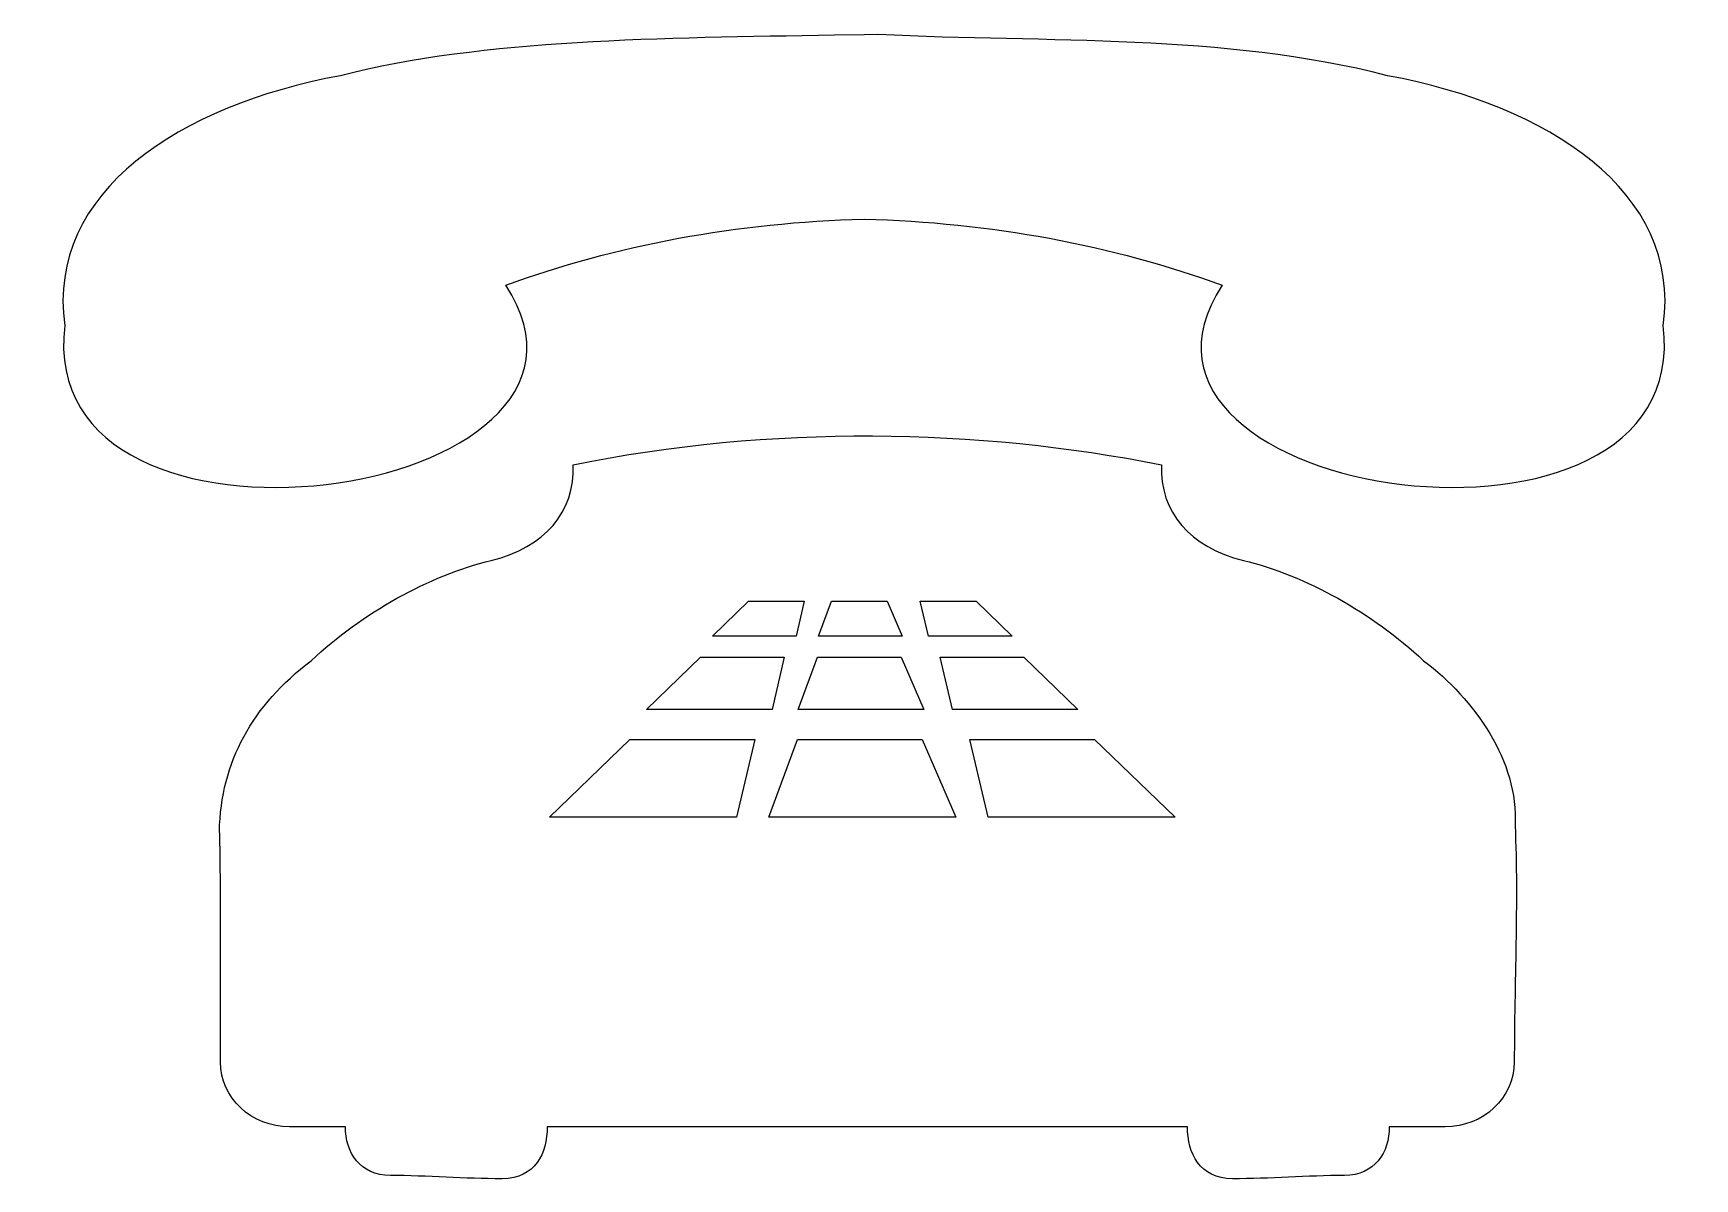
# Model space of a CAD drawing. Header units: centimetres. Extents: x -11.1 to 11.1, y -7.7 to 7.7.
import ezdxf

# ---------------------------------------------------------------- set-up
doc = ezdxf.new("R2010")
doc.units = ezdxf.units.CM
doc.header["$MEASUREMENT"] = 0
doc.layers.add('Camada 1', color=7, linetype='Continuous')

msp = doc.modelspace()

# ---------------------------------------------------------------- linework, layer by layer
at = {"layer": 'Camada 1'}
for points, knots in [([(-4.80461, 4.31021), (-2.91461, 1.41921), (-11.1435, 0.26007), (-10.72159, 3.77104), (-10.72159, 3.77104), (-10.96988, 5.5723), (-9.16182, 6.72636), (-7.02348, 7.12151), (-7.02348, 7.12151), (-5.0979, 7.61382), (-2.69091, 7.62594), (-0.39578, 7.66301), (-0.39578, 7.66301), (-0.39578, 7.66301), (0.00001, 7.66968), (0.00001, 7.66968), (0.00001, 7.66968), (0.00001, 7.66968), (0.18752, 7.67319), (0.18752, 7.67319), (0.18752, 7.67319), (2.48437, 7.5595), (4.79722, 7.69073), (7.02356, 7.12151), (7.02356, 7.12151), (9.16195, 6.72641), (10.9699, 5.5724), (10.72156, 3.77104), (10.72156, 3.77104), (11.14346, 0.26007), (2.91466, 1.41921), (4.80468, 4.31021), (4.80468, 4.31021), (3.34336, 4.85036), (1.68881, 5.15497), (0.00001, 5.1968), (0.00001, 5.1968), (-1.6889, 5.15494), (-3.34334, 4.85035), (-4.80461, 4.31021), (-4.80461, 4.31021), (-4.80461, 4.31021), (-4.80461, 4.31021), (-4.80461, 4.31021)], [0, 0, 0, 0, 0.08333333, 0.08333333, 0.08333333, 0.08333333, 0.16666667, 0.16666667, 0.16666667, 0.16666667, 0.25, 0.25, 0.25, 0.25, 0.33333333, 0.33333333, 0.33333333, 0.33333333, 0.41666667, 0.41666667, 0.41666667, 0.41666667, 0.5, 0.5, 0.5, 0.5, 0.58333333, 0.58333333, 0.58333333, 0.58333333, 0.66666667, 0.66666667, 0.66666667, 0.66666667, 0.75, 0.75, 0.75, 0.75, 0.83333333, 0.83333333, 0.83333333, 0.83333333, 1, 1, 1, 1]), ([(8.7228, -6.10713), (8.7228, -5.05769), (8.77823, -3.97999), (8.73352, -2.93393), (8.73352, -2.93393), (8.77839, -2.07025), (8.19327, -1.24742), (7.50591, -0.72458), (7.50591, -0.72458), (6.81524, -0.0813), (5.93283, 0.41424), (5.08931, 0.62054), (5.08931, 0.62054), (4.37068, 0.79622), (3.9665, 1.27118), (3.99007, 1.90234), (3.99007, 1.90234), (1.53148, 2.39433), (-1.25929, 2.44389), (-3.89975, 1.90208), (-3.89975, 1.90208), (-3.87628, 1.27102), (-4.28064, 0.79623), (-4.99909, 0.62054), (-4.99909, 0.62054), (-5.84269, 0.41424), (-6.72502, -0.08143), (-7.41577, -0.72479), (-7.41577, -0.72479), (-8.20441, -1.32468), (-8.62621, -2.0793), (-8.64616, -3.0159), (-8.64616, -3.0159), (-8.62497, -3.0155), (-8.63272, -5.87573), (-8.63272, -6.10713), (-8.63272, -6.10713), (-8.63272, -6.58566), (-8.21502, -6.97721), (-7.70459, -6.97721), (-7.70459, -6.97721), (-7.70459, -6.97721), (-7.69854, -6.97721), (-7.69854, -6.97721), (-7.69854, -6.97721), (-7.69854, -6.97721), (-6.95636, -6.97721), (-6.95636, -6.97721), (-6.95636, -6.97721), (-6.95636, -7.31641), (-6.76078, -7.62959), (-6.35332, -7.62959), (-6.35332, -7.62959), (-5.85865, -7.62959), (-5.35293, -7.67317), (-4.8521, -7.67317), (-4.8521, -7.67317), (-4.409, -7.67317), (-4.24906, -7.32754), (-4.24906, -6.97718), (-4.24906, -6.97718), (-4.24906, -6.97718), (4.33921, -6.97718), (4.33921, -6.97718), (4.33921, -6.97718), (4.33921, -7.32751), (4.49915, -7.67317), (4.9422, -7.67317), (4.9422, -7.67317), (5.44308, -7.67317), (5.94875, -7.62959), (6.44339, -7.62959), (6.44339, -7.62959), (6.85095, -7.62959), (7.04648, -7.3164), (7.04648, -6.97721), (7.04648, -6.97721), (7.04648, -6.97721), (7.78868, -6.97721), (7.78868, -6.97721), (7.78868, -6.97721), (7.78868, -6.97721), (7.79472, -6.97721), (7.79472, -6.97721), (7.79472, -6.97721), (8.3052, -6.97721), (8.7228, -6.58565), (8.7228, -6.10713), (8.7228, -6.10713), (8.7228, -6.10713), (8.7228, -6.10713), (8.7228, -6.10713)], [0, 0, 0, 0, 0.04166667, 0.04166667, 0.04166667, 0.04166667, 0.08333333, 0.08333333, 0.08333333, 0.08333333, 0.125, 0.125, 0.125, 0.125, 0.16666667, 0.16666667, 0.16666667, 0.16666667, 0.20833333, 0.20833333, 0.20833333, 0.20833333, 0.25, 0.25, 0.25, 0.25, 0.29166667, 0.29166667, 0.29166667, 0.29166667, 0.33333333, 0.33333333, 0.33333333, 0.33333333, 0.375, 0.375, 0.375, 0.375, 0.41666667, 0.41666667, 0.41666667, 0.41666667, 0.45833333, 0.45833333, 0.45833333, 0.45833333, 0.5, 0.5, 0.5, 0.5, 0.54166667, 0.54166667, 0.54166667, 0.54166667, 0.58333333, 0.58333333, 0.58333333, 0.58333333, 0.625, 0.625, 0.625, 0.625, 0.66666667, 0.66666667, 0.66666667, 0.66666667, 0.70833333, 0.70833333, 0.70833333, 0.70833333, 0.75, 0.75, 0.75, 0.75, 0.79166667, 0.79166667, 0.79166667, 0.79166667, 0.83333333, 0.83333333, 0.83333333, 0.83333333, 0.875, 0.875, 0.875, 0.875, 0.91666667, 0.91666667, 0.91666667, 0.91666667, 1, 1, 1, 1]), ([(-0.80294, 0.07211), (-0.80294, 0.07211), (-1.5505, 0.07211), (-1.5505, 0.07211), (-1.5505, 0.07211), (-1.5505, 0.07211), (-2.03363, -0.39409), (-2.03363, -0.39409), (-2.03363, -0.39409), (-2.03363, -0.39409), (-0.91198, -0.39408), (-0.91198, -0.39408), (-0.91198, -0.39408), (-0.91198, -0.39408), (-0.80294, 0.07211), (-0.80294, 0.07211), (-0.80294, 0.07211), (-0.80294, 0.07211), (-0.80294, 0.07211), (-0.80294, 0.07211)], [0, 0, 0, 0, 0.16666667, 0.16666667, 0.16666667, 0.16666667, 0.33333333, 0.33333333, 0.33333333, 0.33333333, 0.5, 0.5, 0.5, 0.5, 0.66666667, 0.66666667, 0.66666667, 0.66666667, 1, 1, 1, 1]), ([(-0.43621, 0.07211), (-0.43621, 0.07211), (-0.60882, -0.39409), (-0.60882, -0.39409), (-0.60882, -0.39409), (-0.60882, -0.39409), (0.51293, -0.39408), (0.51293, -0.39408), (0.51293, -0.39408), (0.51293, -0.39408), (0.31161, 0.07212), (0.31161, 0.07212), (0.31161, 0.07212), (0.31161, 0.07212), (-0.43621, 0.07211), (-0.43621, 0.07211), (-0.43621, 0.07211), (-0.43621, 0.07211), (-0.43621, 0.07211), (-0.43621, 0.07211)], [0, 0, 0, 0, 0.16666667, 0.16666667, 0.16666667, 0.16666667, 0.33333333, 0.33333333, 0.33333333, 0.33333333, 0.5, 0.5, 0.5, 0.5, 0.66666667, 0.66666667, 0.66666667, 0.66666667, 1, 1, 1, 1]), ([(0.75545, 0.07211), (0.75545, 0.07211), (0.86459, -0.39409), (0.86459, -0.39409), (0.86459, -0.39409), (0.86459, -0.39409), (1.98619, -0.39408), (1.98619, -0.39408), (1.98619, -0.39408), (1.98619, -0.39408), (1.50306, 0.07212), (1.50306, 0.07212), (1.50306, 0.07212), (1.50306, 0.07212), (0.75545, 0.07211), (0.75545, 0.07211), (0.75545, 0.07211), (0.75545, 0.07211), (0.75545, 0.07211), (0.75545, 0.07211)], [0, 0, 0, 0, 0.16666667, 0.16666667, 0.16666667, 0.16666667, 0.33333333, 0.33333333, 0.33333333, 0.33333333, 0.5, 0.5, 0.5, 0.5, 0.66666667, 0.66666667, 0.66666667, 0.66666667, 1, 1, 1, 1]), ([(-1.06967, -0.67912), (-1.06967, -0.67912), (-2.19135, -0.67912), (-2.19135, -0.67912), (-2.19135, -0.67912), (-2.19135, -0.67912), (-2.91577, -1.3782), (-2.91577, -1.3782), (-2.91577, -1.3782), (-2.91577, -1.3782), (-1.23332, -1.3782), (-1.23332, -1.3782), (-1.23332, -1.3782), (-1.23332, -1.3782), (-1.06967, -0.67912), (-1.06967, -0.67912), (-1.06967, -0.67912), (-1.06967, -0.67912), (-1.06967, -0.67912), (-1.06967, -0.67912)], [0, 0, 0, 0, 0.16666667, 0.16666667, 0.16666667, 0.16666667, 0.33333333, 0.33333333, 0.33333333, 0.33333333, 0.5, 0.5, 0.5, 0.5, 0.66666667, 0.66666667, 0.66666667, 0.66666667, 1, 1, 1, 1]), ([(-0.62303, -0.67912), (-0.62303, -0.67912), (-0.88192, -1.3782), (-0.88192, -1.3782), (-0.88192, -1.3782), (-0.88192, -1.3782), (0.8004, -1.3782), (0.8004, -1.3782), (0.8004, -1.3782), (0.8004, -1.3782), (0.49846, -0.67912), (0.49846, -0.67912), (0.49846, -0.67912), (0.49846, -0.67912), (-0.62303, -0.67912), (-0.62303, -0.67912), (-0.62303, -0.67912), (-0.62303, -0.67912), (-0.62303, -0.67912), (-0.62303, -0.67912)], [0, 0, 0, 0, 0.16666667, 0.16666667, 0.16666667, 0.16666667, 0.33333333, 0.33333333, 0.33333333, 0.33333333, 0.5, 0.5, 0.5, 0.5, 0.66666667, 0.66666667, 0.66666667, 0.66666667, 1, 1, 1, 1]), ([(1.02223, -0.67912), (1.02223, -0.67912), (1.18587, -1.3782), (1.18587, -1.3782), (1.18587, -1.3782), (1.18587, -1.3782), (2.86828, -1.3782), (2.86828, -1.3782), (2.86828, -1.3782), (2.86828, -1.3782), (2.14393, -0.67912), (2.14393, -0.67912), (2.14393, -0.67912), (2.14393, -0.67912), (1.02223, -0.67912), (1.02223, -0.67912), (1.02223, -0.67912), (1.02223, -0.67912), (1.02223, -0.67912), (1.02223, -0.67912)], [0, 0, 0, 0, 0.16666667, 0.16666667, 0.16666667, 0.16666667, 0.33333333, 0.33333333, 0.33333333, 0.33333333, 0.5, 0.5, 0.5, 0.5, 0.66666667, 0.66666667, 0.66666667, 0.66666667, 1, 1, 1, 1]), ([(-1.46652, -1.77965), (-1.46652, -1.77965), (-3.13932, -1.77965), (-3.13932, -1.77965), (-3.13932, -1.77965), (-3.13932, -1.77965), (-4.21988, -2.82269), (-4.21988, -2.82269), (-4.21988, -2.82269), (-4.21988, -2.82269), (-1.7107, -2.82269), (-1.7107, -2.82269), (-1.7107, -2.82269), (-1.7107, -2.82269), (-1.46652, -1.77965), (-1.46652, -1.77965), (-1.46652, -1.77965), (-1.46652, -1.77965), (-1.46652, -1.77965), (-1.46652, -1.77965)], [0, 0, 0, 0, 0.16666667, 0.16666667, 0.16666667, 0.16666667, 0.33333333, 0.33333333, 0.33333333, 0.33333333, 0.5, 0.5, 0.5, 0.5, 0.66666667, 0.66666667, 0.66666667, 0.66666667, 1, 1, 1, 1]), ([(-0.89139, -1.77965), (-0.89139, -1.77965), (-1.27736, -2.82269), (-1.27736, -2.82269), (-1.27736, -2.82269), (-1.27736, -2.82269), (1.23183, -2.82269), (1.23183, -2.82269), (1.23183, -2.82269), (1.23183, -2.82269), (0.78138, -1.77965), (0.78138, -1.77965), (0.78138, -1.77965), (0.78138, -1.77965), (-0.89139, -1.77965), (-0.89139, -1.77965), (-0.89139, -1.77965), (-0.89139, -1.77965), (-0.89139, -1.77965), (-0.89139, -1.77965)], [0, 0, 0, 0, 0.16666667, 0.16666667, 0.16666667, 0.16666667, 0.33333333, 0.33333333, 0.33333333, 0.33333333, 0.5, 0.5, 0.5, 0.5, 0.66666667, 0.66666667, 0.66666667, 0.66666667, 1, 1, 1, 1]), ([(1.41908, -1.77965), (1.41908, -1.77965), (1.66329, -2.82269), (1.66329, -2.82269), (1.66329, -2.82269), (1.66329, -2.82269), (4.17236, -2.82269), (4.17236, -2.82269), (4.17236, -2.82269), (4.17236, -2.82269), (3.09183, -1.77965), (3.09183, -1.77965), (3.09183, -1.77965), (3.09183, -1.77965), (1.41908, -1.77965), (1.41908, -1.77965), (1.41908, -1.77965), (1.41908, -1.77965), (1.41908, -1.77965), (1.41908, -1.77965)], [0, 0, 0, 0, 0.16666667, 0.16666667, 0.16666667, 0.16666667, 0.33333333, 0.33333333, 0.33333333, 0.33333333, 0.5, 0.5, 0.5, 0.5, 0.66666667, 0.66666667, 0.66666667, 0.66666667, 1, 1, 1, 1])]:
    msp.add_open_spline(points, degree=3, knots=knots, dxfattribs=at)

doc.saveas('drawing.dxf')
